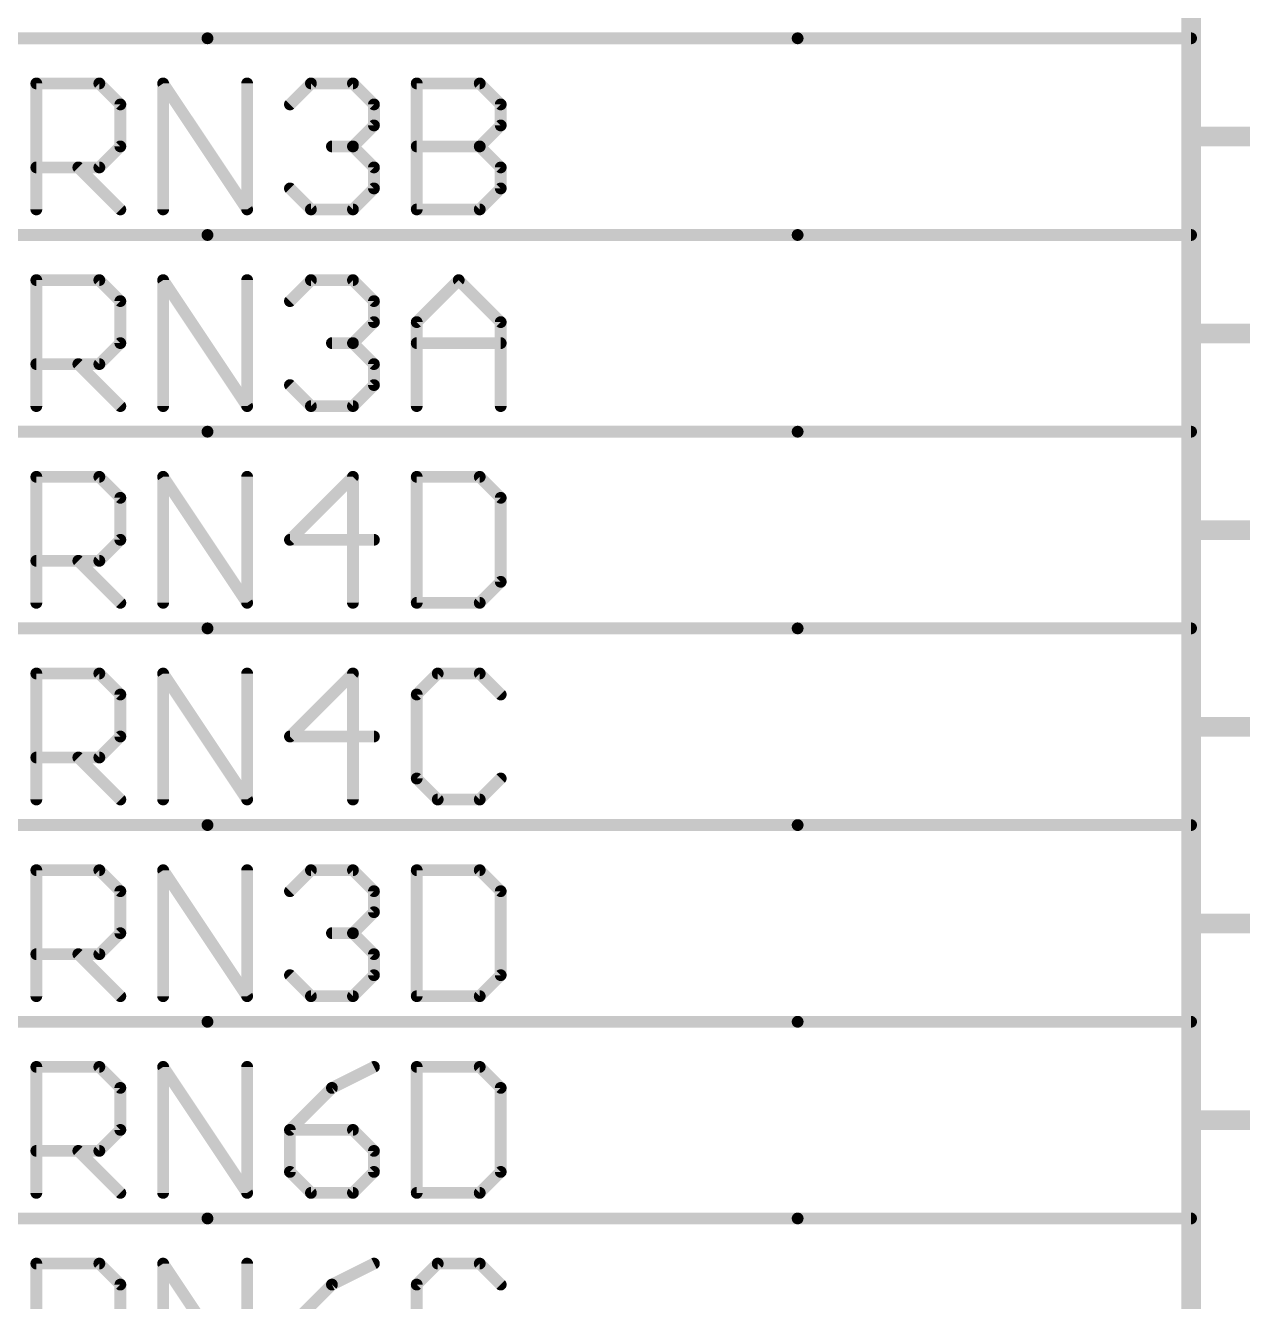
# Model space of a CAD drawing. Extents: x -173 to 61, y -47 to 113.
# Drawn here: x 25.59 to 41.3, y 11.63 to 28.11 of the extents above; entities that cross this region are included whole.
import ezdxf

# ---------------------------------------------------------------- set-up
doc = ezdxf.new("R2010")
doc.units = 0
for name, color, linetype in [('91', 94, 'CONTINUOUS'), ('94', 14, 'CONTINUOUS'), ('95', 251, 'CONTINUOUS')]:
    doc.layers.add(name, color=color, linetype=linetype)

msp = doc.modelspace()

# ---------------------------------------------------------------- linework, layer by layer
at = {"layer": '91', "const_width": 0.1524}
for points in [[(27.94, 27.94), (35.56, 27.94)], [(27.94, 25.4), (35.56, 25.4)], [(27.94, 22.86), (35.56, 22.86)], [(27.94, 20.32), (35.56, 20.32)], [(27.94, 17.78), (35.56, 17.78)], [(27.94, 15.24), (35.56, 15.24)], [(27.94, 12.7), (35.56, 12.7)]]:
    msp.add_lwpolyline(points, dxfattribs=at)
at = {"layer": '91', "const_width": 0.0762}
for points in [[(27.94, 27.9781, 1), (27.94, 27.9019)], [(35.56, 27.9019, 1), (35.56, 27.9781)], [(27.94, 25.4381, 1), (27.94, 25.3619)], [(35.56, 25.3619, 1), (35.56, 25.4381)], [(27.94, 22.8981, 1), (27.94, 22.8219)], [(35.56, 22.8219, 1), (35.56, 22.8981)], [(27.94, 20.3581, 1), (27.94, 20.2819)], [(35.56, 20.2819, 1), (35.56, 20.3581)], [(27.94, 17.8181, 1), (27.94, 17.7419)], [(35.56, 17.7419, 1), (35.56, 17.8181)], [(27.94, 15.2781, 1), (27.94, 15.2019)], [(35.56, 15.2019, 1), (35.56, 15.2781)], [(27.94, 12.7381, 1), (27.94, 12.6619)], [(35.56, 12.6619, 1), (35.56, 12.7381)]]:
    msp.add_lwpolyline(points, format="xyb", dxfattribs=at)
at = {"layer": '94'}
for points, const_width in [([(40.64, 29.21), (40.64, 26.67)], 0.254), ([(27.94, 27.94), (25.4, 27.94)], 0.1524), ([(35.56, 27.94), (40.64, 27.94)], 0.1524), ([(40.64, 26.67), (40.64, 24.13)], 0.254), ([(40.64, 26.67), (60.96, 26.67)], 0.254), ([(27.94, 25.4), (25.4, 25.4)], 0.1524), ([(35.56, 25.4), (40.64, 25.4)], 0.1524), ([(40.64, 24.13), (40.64, 21.59)], 0.254), ([(40.64, 24.13), (60.96, 24.13)], 0.254), ([(27.94, 22.86), (25.4, 22.86)], 0.1524), ([(35.56, 22.86), (40.64, 22.86)], 0.1524), ([(40.64, 21.59), (40.64, 19.05)], 0.254), ([(40.64, 21.59), (60.96, 21.59)], 0.254), ([(27.94, 20.32), (25.4, 20.32)], 0.1524), ([(35.56, 20.32), (40.64, 20.32)], 0.1524), ([(40.64, 19.05), (40.64, 16.51)], 0.254), ([(40.64, 19.05), (60.96, 19.05)], 0.254), ([(27.94, 17.78), (25.4, 17.78)], 0.1524), ([(35.56, 17.78), (40.64, 17.78)], 0.1524), ([(40.64, 16.51), (40.64, 13.97)], 0.254), ([(40.64, 16.51), (60.96, 16.51)], 0.254), ([(27.94, 15.24), (25.4, 15.24)], 0.1524), ([(35.56, 15.24), (40.64, 15.24)], 0.1524), ([(40.64, 13.97), (40.64, 11.43)], 0.254), ([(40.64, 13.97), (60.96, 13.97)], 0.254), ([(27.94, 12.7), (25.4, 12.7)], 0.1524), ([(35.56, 12.7), (40.64, 12.7)], 0.1524)]:
    msp.add_lwpolyline(points, dxfattribs=dict(at, const_width=const_width))
for points, const_width in [([(27.94, 27.9019, 1), (27.94, 27.9781)], 0.0762), ([(35.56, 27.9781, 1), (35.56, 27.9019)], 0.0762), ([(40.64, 27.9019, 1), (40.64, 27.9781)], 0.0762), ([(40.7035, 26.67, 1), (40.5765, 26.67)], 0.127), ([(40.64, 26.7335, 1), (40.64, 26.6065)], 0.127), ([(40.5765, 26.67, 1), (40.7035, 26.67)], 0.127), ([(27.94, 25.3619, 1), (27.94, 25.4381)], 0.0762), ([(35.56, 25.4381, 1), (35.56, 25.3619)], 0.0762), ([(40.64, 25.3619, 1), (40.64, 25.4381)], 0.0762), ([(40.7035, 24.13, 1), (40.5765, 24.13)], 0.127), ([(40.64, 24.1935, 1), (40.64, 24.0665)], 0.127), ([(40.5765, 24.13, 1), (40.7035, 24.13)], 0.127), ([(27.94, 22.8219, 1), (27.94, 22.8981)], 0.0762), ([(35.56, 22.8981, 1), (35.56, 22.8219)], 0.0762), ([(40.64, 22.8219, 1), (40.64, 22.8981)], 0.0762), ([(40.7035, 21.59, 1), (40.5765, 21.59)], 0.127), ([(40.64, 21.6535, 1), (40.64, 21.5265)], 0.127), ([(40.5765, 21.59, 1), (40.7035, 21.59)], 0.127), ([(27.94, 20.2819, 1), (27.94, 20.3581)], 0.0762), ([(35.56, 20.3581, 1), (35.56, 20.2819)], 0.0762), ([(40.64, 20.2819, 1), (40.64, 20.3581)], 0.0762), ([(40.7035, 19.05, 1), (40.5765, 19.05)], 0.127), ([(40.64, 19.1135, 1), (40.64, 18.9865)], 0.127), ([(40.5765, 19.05, 1), (40.7035, 19.05)], 0.127), ([(27.94, 17.7419, 1), (27.94, 17.8181)], 0.0762), ([(35.56, 17.8181, 1), (35.56, 17.7419)], 0.0762), ([(40.64, 17.7419, 1), (40.64, 17.8181)], 0.0762), ([(40.7035, 16.51, 1), (40.5765, 16.51)], 0.127), ([(40.64, 16.5735, 1), (40.64, 16.4465)], 0.127), ([(40.5765, 16.51, 1), (40.7035, 16.51)], 0.127), ([(27.94, 15.2019, 1), (27.94, 15.2781)], 0.0762), ([(35.56, 15.2781, 1), (35.56, 15.2019)], 0.0762), ([(40.64, 15.2019, 1), (40.64, 15.2781)], 0.0762), ([(40.7035, 13.97, 1), (40.5765, 13.97)], 0.127), ([(40.64, 14.0335, 1), (40.64, 13.9065)], 0.127), ([(40.5765, 13.97, 1), (40.7035, 13.97)], 0.127), ([(27.94, 12.6619, 1), (27.94, 12.7381)], 0.0762), ([(35.56, 12.7381, 1), (35.56, 12.6619)], 0.0762), ([(40.64, 12.6619, 1), (40.64, 12.7381)], 0.0762)]:
    msp.add_lwpolyline(points, format="xyb", dxfattribs=dict(at, const_width=const_width))
at = {"layer": '95', "const_width": 0.1524}
for points in [[(25.7302, 25.7302), (25.7302, 27.3572)], [(25.7302, 27.3572), (26.5437, 27.3572)], [(26.5437, 27.3572), (26.8149, 27.086)], [(27.3674, 25.7302), (27.3674, 27.3572)], [(27.3674, 27.3572), (28.452, 25.7302)], [(28.452, 25.7302), (28.452, 27.3572)], [(29.0045, 27.086), (29.2757, 27.3572)], [(29.2757, 27.3572), (29.818, 27.3572)], [(29.818, 27.3572), (30.0892, 27.086)], [(30.6417, 25.7302), (30.6417, 27.3572)], [(30.6417, 27.3572), (31.4552, 27.3572)], [(31.4552, 27.3572), (31.7263, 27.086)], [(26.8149, 27.086), (26.8149, 26.5437)], [(30.0892, 27.086), (30.0892, 26.8149)], [(31.7263, 27.086), (31.7263, 26.8149)], [(30.0892, 26.8149), (29.818, 26.5437)], [(31.7263, 26.8149), (31.4552, 26.5437)], [(26.8149, 26.5437), (26.5437, 26.2725)], [(29.818, 26.5437), (29.5468, 26.5437)], [(29.818, 26.5437), (30.0892, 26.2725)], [(30.6417, 26.5437), (31.4552, 26.5437)], [(31.4552, 26.5437), (31.7263, 26.2725)], [(26.5437, 26.2725), (25.7302, 26.2725)], [(26.2725, 26.2725), (26.8149, 25.7302)], [(30.0892, 26.2725), (30.0892, 26.0014)], [(31.7263, 26.2725), (31.7263, 26.0014)], [(29.2757, 25.7302), (29.0045, 26.0014)], [(30.0892, 26.0014), (29.818, 25.7302)], [(31.7263, 26.0014), (31.4552, 25.7302)], [(29.818, 25.7302), (29.2757, 25.7302)], [(31.4552, 25.7302), (30.6417, 25.7302)], [(25.7302, 23.1902), (25.7302, 24.8172)], [(25.7302, 24.8172), (26.5437, 24.8172)], [(26.5437, 24.8172), (26.8149, 24.546)], [(27.3674, 23.1902), (27.3674, 24.8172)], [(27.3674, 24.8172), (28.452, 23.1902)], [(28.452, 23.1902), (28.452, 24.8172)], [(29.0045, 24.546), (29.2757, 24.8172)], [(29.2757, 24.8172), (29.818, 24.8172)], [(29.818, 24.8172), (30.0892, 24.546)], [(30.6417, 24.2749), (31.184, 24.8172)], [(31.184, 24.8172), (31.7263, 24.2749)], [(26.8149, 24.546), (26.8149, 24.0037)], [(30.0892, 24.546), (30.0892, 24.2749)], [(30.0892, 24.2749), (29.818, 24.0037)], [(30.6417, 23.1902), (30.6417, 24.2749)], [(31.7263, 24.2749), (31.7263, 23.1902)], [(26.8149, 24.0037), (26.5437, 23.7325)], [(29.818, 24.0037), (29.5468, 24.0037)], [(29.818, 24.0037), (30.0892, 23.7325)], [(30.6417, 24.0037), (31.7263, 24.0037)], [(26.5437, 23.7325), (25.7302, 23.7325)], [(26.2725, 23.7325), (26.8149, 23.1902)], [(30.0892, 23.7325), (30.0892, 23.4614)], [(29.2757, 23.1902), (29.0045, 23.4614)], [(30.0892, 23.4614), (29.818, 23.1902)], [(29.818, 23.1902), (29.2757, 23.1902)], [(25.7302, 20.6502), (25.7302, 22.2772)], [(25.7302, 22.2772), (26.5437, 22.2772)], [(26.5437, 22.2772), (26.8149, 22.006)], [(27.3674, 20.6502), (27.3674, 22.2772)], [(27.3674, 22.2772), (28.452, 20.6502)], [(28.452, 20.6502), (28.452, 22.2772)], [(29.818, 22.2772), (29.0045, 21.4637)], [(29.818, 20.6502), (29.818, 22.2772)], [(30.6417, 22.2772), (30.6417, 20.6502)], [(31.4552, 22.2772), (30.6417, 22.2772)], [(31.7263, 22.006), (31.4552, 22.2772)], [(26.8149, 22.006), (26.8149, 21.4637)], [(31.7263, 20.9214), (31.7263, 22.006)], [(26.8149, 21.4637), (26.5437, 21.1925)], [(29.0045, 21.4637), (30.0892, 21.4637)], [(26.5437, 21.1925), (25.7302, 21.1925)], [(26.2725, 21.1925), (26.8149, 20.6502)], [(31.4552, 20.6502), (31.7263, 20.9214)], [(30.6417, 20.6502), (31.4552, 20.6502)], [(25.7302, 18.1102), (25.7302, 19.7372)], [(25.7302, 19.7372), (26.5437, 19.7372)], [(26.5437, 19.7372), (26.8149, 19.466)], [(27.3674, 18.1102), (27.3674, 19.7372)], [(27.3674, 19.7372), (28.452, 18.1102)], [(28.452, 18.1102), (28.452, 19.7372)], [(29.818, 19.7372), (29.0045, 18.9237)], [(29.818, 18.1102), (29.818, 19.7372)], [(30.9128, 19.7372), (30.6417, 19.466)], [(31.4552, 19.7372), (30.9128, 19.7372)], [(31.7263, 19.466), (31.4552, 19.7372)], [(26.8149, 19.466), (26.8149, 18.9237)], [(30.6417, 19.466), (30.6417, 18.3814)], [(26.8149, 18.9237), (26.5437, 18.6525)], [(29.0045, 18.9237), (30.0892, 18.9237)], [(26.5437, 18.6525), (25.7302, 18.6525)], [(26.2725, 18.6525), (26.8149, 18.1102)], [(30.6417, 18.3814), (30.9128, 18.1102)], [(31.4552, 18.1102), (31.7263, 18.3814)], [(30.9128, 18.1102), (31.4552, 18.1102)], [(25.7302, 15.5702), (25.7302, 17.1972)], [(25.7302, 17.1972), (26.5437, 17.1972)], [(26.5437, 17.1972), (26.8149, 16.926)], [(27.3674, 15.5702), (27.3674, 17.1972)], [(27.3674, 17.1972), (28.452, 15.5702)], [(28.452, 15.5702), (28.452, 17.1972)], [(29.0045, 16.926), (29.2757, 17.1972)], [(29.2757, 17.1972), (29.818, 17.1972)], [(29.818, 17.1972), (30.0892, 16.926)], [(30.6417, 17.1972), (30.6417, 15.5702)], [(31.4552, 17.1972), (30.6417, 17.1972)], [(31.7263, 16.926), (31.4552, 17.1972)], [(26.8149, 16.926), (26.8149, 16.3837)], [(30.0892, 16.926), (30.0892, 16.6549)], [(31.7263, 15.8414), (31.7263, 16.926)], [(30.0892, 16.6549), (29.818, 16.3837)], [(26.8149, 16.3837), (26.5437, 16.1125)], [(29.818, 16.3837), (29.5468, 16.3837)], [(29.818, 16.3837), (30.0892, 16.1125)], [(26.5437, 16.1125), (25.7302, 16.1125)], [(26.2725, 16.1125), (26.8149, 15.5702)], [(30.0892, 16.1125), (30.0892, 15.8414)], [(29.2757, 15.5702), (29.0045, 15.8414)], [(30.0892, 15.8414), (29.818, 15.5702)], [(31.4552, 15.5702), (31.7263, 15.8414)], [(29.818, 15.5702), (29.2757, 15.5702)], [(30.6417, 15.5702), (31.4552, 15.5702)], [(25.7302, 13.0302), (25.7302, 14.6572)], [(25.7302, 14.6572), (26.5437, 14.6572)], [(26.5437, 14.6572), (26.8149, 14.386)], [(27.3674, 13.0302), (27.3674, 14.6572)], [(27.3674, 14.6572), (28.452, 13.0302)], [(28.452, 13.0302), (28.452, 14.6572)], [(30.0892, 14.6572), (29.5468, 14.386)], [(30.6417, 14.6572), (30.6417, 13.0302)], [(31.4552, 14.6572), (30.6417, 14.6572)], [(31.7263, 14.386), (31.4552, 14.6572)], [(26.8149, 14.386), (26.8149, 13.8437)], [(29.5468, 14.386), (29.0045, 13.8437)], [(31.7263, 13.3014), (31.7263, 14.386)], [(26.8149, 13.8437), (26.5437, 13.5725)], [(29.0045, 13.8437), (29.0045, 13.3014)], [(29.818, 13.8437), (29.0045, 13.8437)], [(30.0892, 13.5725), (29.818, 13.8437)], [(26.5437, 13.5725), (25.7302, 13.5725)], [(26.2725, 13.5725), (26.8149, 13.0302)], [(30.0892, 13.3014), (30.0892, 13.5725)], [(29.0045, 13.3014), (29.2757, 13.0302)], [(29.818, 13.0302), (30.0892, 13.3014)], [(31.4552, 13.0302), (31.7263, 13.3014)], [(29.2757, 13.0302), (29.818, 13.0302)], [(30.6417, 13.0302), (31.4552, 13.0302)], [(25.7302, 10.4902), (25.7302, 12.1172)], [(25.7302, 12.1172), (26.5437, 12.1172)], [(26.5437, 12.1172), (26.8149, 11.846)], [(27.3674, 10.4902), (27.3674, 12.1172)], [(27.3674, 12.1172), (28.452, 10.4902)], [(28.452, 10.4902), (28.452, 12.1172)], [(30.0892, 12.1172), (29.5468, 11.846)], [(30.9128, 12.1172), (30.6417, 11.846)], [(31.4552, 12.1172), (30.9128, 12.1172)], [(31.7263, 11.846), (31.4552, 12.1172)], [(26.8149, 11.846), (26.8149, 11.3037)], [(29.5468, 11.846), (29.0045, 11.3037)], [(30.6417, 11.846), (30.6417, 10.7614)]]:
    msp.add_lwpolyline(points, dxfattribs=at)
at = {"layer": '95', "const_width": 0.0762}
for points in [[(25.7683, 27.3572, 1), (25.6921, 27.3572)], [(25.7302, 27.3953, 1), (25.7302, 27.3191)], [(26.5706, 27.3841, 1), (26.5168, 27.3302)], [(26.5437, 27.3191, 1), (26.5437, 27.3953)], [(27.4055, 27.3572, 1), (27.3293, 27.3572)], [(27.3991, 27.3783, 1), (27.3357, 27.3361)], [(28.4901, 27.3572, 1), (28.4139, 27.3572)], [(29.2757, 27.3953, 1), (29.2757, 27.3191)], [(29.3026, 27.3302, 1), (29.2487, 27.3841)], [(29.8449, 27.3841, 1), (29.7911, 27.3302)], [(29.818, 27.3191, 1), (29.818, 27.3953)], [(30.6798, 27.3572, 1), (30.6036, 27.3572)], [(30.6417, 27.3953, 1), (30.6417, 27.3191)], [(31.4821, 27.3841, 1), (31.4282, 27.3302)], [(31.4552, 27.3191, 1), (31.4552, 27.3953)], [(26.853, 27.086, 1), (26.7768, 27.086)], [(26.7879, 27.0591, 1), (26.8418, 27.113)], [(28.9776, 27.113, 1), (29.0315, 27.0591)], [(30.1273, 27.086, 1), (30.0511, 27.086)], [(30.0622, 27.0591, 1), (30.1161, 27.113)], [(31.7644, 27.086, 1), (31.6882, 27.086)], [(31.6994, 27.0591, 1), (31.7533, 27.113)], [(30.1161, 26.7879, 1), (30.0622, 26.8418)], [(31.7533, 26.7879, 1), (31.6994, 26.8418)], [(30.0511, 26.8149, 1), (30.1273, 26.8149)], [(31.6882, 26.8149, 1), (31.7644, 26.8149)], [(26.7768, 26.5437, 1), (26.853, 26.5437)], [(26.8418, 26.5168, 1), (26.7879, 26.5706)], [(29.5468, 26.5818, 1), (29.5468, 26.5056)], [(29.8449, 26.5706, 1), (29.7911, 26.5168)], [(29.7911, 26.5706, 1), (29.8449, 26.5168)], [(29.818, 26.5056, 1), (29.818, 26.5818)], [(30.6417, 26.5818, 1), (30.6417, 26.5056)], [(31.4821, 26.5706, 1), (31.4282, 26.5168)], [(31.4282, 26.5706, 1), (31.4821, 26.5168)], [(31.4552, 26.5056, 1), (31.4552, 26.5818)], [(25.7302, 26.3106, 1), (25.7302, 26.2344)], [(26.2995, 26.2995, 1), (26.2456, 26.2456)], [(26.5168, 26.2995, 1), (26.5706, 26.2456)], [(26.5437, 26.2344, 1), (26.5437, 26.3106)], [(30.1273, 26.2725, 1), (30.0511, 26.2725)], [(30.0622, 26.2456, 1), (30.1161, 26.2995)], [(31.7644, 26.2725, 1), (31.6882, 26.2725)], [(31.6994, 26.2456, 1), (31.7533, 26.2995)], [(29.0315, 26.0283, 1), (28.9776, 25.9744)], [(30.0511, 26.0014, 1), (30.1273, 26.0014)], [(30.1161, 25.9744, 1), (30.0622, 26.0283)], [(31.6882, 26.0014, 1), (31.7644, 26.0014)], [(31.7533, 25.9744, 1), (31.6994, 26.0283)], [(25.6921, 25.7302, 1), (25.7683, 25.7302)], [(26.7879, 25.7033, 1), (26.8418, 25.7571)], [(27.3293, 25.7302, 1), (27.4055, 25.7302)], [(28.4139, 25.7302, 1), (28.4901, 25.7302)], [(28.4203, 25.7091, 1), (28.4837, 25.7513)], [(29.2757, 25.7683, 1), (29.2757, 25.6921)], [(29.2487, 25.7033, 1), (29.3026, 25.7571)], [(29.7911, 25.7571, 1), (29.8449, 25.7033)], [(29.818, 25.6921, 1), (29.818, 25.7683)], [(30.6417, 25.7683, 1), (30.6417, 25.6921)], [(30.6036, 25.7302, 1), (30.6798, 25.7302)], [(31.4282, 25.7571, 1), (31.4821, 25.7033)], [(31.4552, 25.6921, 1), (31.4552, 25.7683)], [(25.7683, 24.8172, 1), (25.6921, 24.8172)], [(25.7302, 24.8553, 1), (25.7302, 24.7791)], [(26.5706, 24.8441, 1), (26.5168, 24.7902)], [(26.5437, 24.7791, 1), (26.5437, 24.8553)], [(27.4055, 24.8172, 1), (27.3293, 24.8172)], [(27.3991, 24.8383, 1), (27.3357, 24.7961)], [(28.4901, 24.8172, 1), (28.4139, 24.8172)], [(29.2757, 24.8553, 1), (29.2757, 24.7791)], [(29.3026, 24.7902, 1), (29.2487, 24.8441)], [(29.8449, 24.8441, 1), (29.7911, 24.7902)], [(29.818, 24.7791, 1), (29.818, 24.8553)], [(31.2109, 24.8441, 1), (31.1571, 24.7902)], [(31.2109, 24.7902, 1), (31.1571, 24.8441)], [(26.853, 24.546, 1), (26.7768, 24.546)], [(26.7879, 24.5191, 1), (26.8418, 24.573)], [(28.9776, 24.573, 1), (29.0315, 24.5191)], [(30.1273, 24.546, 1), (30.0511, 24.546)], [(30.0622, 24.5191, 1), (30.1161, 24.573)], [(30.0511, 24.2749, 1), (30.1273, 24.2749)], [(30.1161, 24.2479, 1), (30.0622, 24.3018)], [(30.6147, 24.3018, 1), (30.6686, 24.2479)], [(30.6798, 24.2749, 1), (30.6036, 24.2749)], [(31.7644, 24.2749, 1), (31.6882, 24.2749)], [(31.6994, 24.2479, 1), (31.7533, 24.3018)], [(26.8418, 23.9768, 1), (26.7879, 24.0306)], [(29.5468, 24.0418, 1), (29.5468, 23.9656)], [(29.8449, 24.0306, 1), (29.7911, 23.9768)], [(29.7911, 24.0306, 1), (29.8449, 23.9768)], [(29.818, 23.9656, 1), (29.818, 24.0418)], [(30.6417, 24.0418, 1), (30.6417, 23.9656)], [(31.7263, 23.9656, 1), (31.7263, 24.0418)], [(26.7768, 24.0037, 1), (26.853, 24.0037)], [(25.7302, 23.7706, 1), (25.7302, 23.6944)], [(26.2995, 23.7595, 1), (26.2456, 23.7056)], [(26.5168, 23.7595, 1), (26.5706, 23.7056)], [(26.5437, 23.6944, 1), (26.5437, 23.7706)], [(30.1273, 23.7325, 1), (30.0511, 23.7325)], [(30.0622, 23.7056, 1), (30.1161, 23.7595)], [(29.0315, 23.4883, 1), (28.9776, 23.4344)], [(30.0511, 23.4614, 1), (30.1273, 23.4614)], [(30.1161, 23.4344, 1), (30.0622, 23.4883)], [(26.7879, 23.1633, 1), (26.8418, 23.2171)], [(28.4203, 23.1691, 1), (28.4837, 23.2113)], [(29.2757, 23.2283, 1), (29.2757, 23.1521)], [(29.2487, 23.1633, 1), (29.3026, 23.2171)], [(29.7911, 23.2171, 1), (29.8449, 23.1633)], [(29.818, 23.1521, 1), (29.818, 23.2283)], [(25.6921, 23.1902, 1), (25.7683, 23.1902)], [(27.3293, 23.1902, 1), (27.4055, 23.1902)], [(28.4139, 23.1902, 1), (28.4901, 23.1902)], [(30.6036, 23.1902, 1), (30.6798, 23.1902)], [(31.6882, 23.1902, 1), (31.7644, 23.1902)], [(25.7683, 22.2772, 1), (25.6921, 22.2772)], [(25.7302, 22.3153, 1), (25.7302, 22.2391)], [(26.5706, 22.3041, 1), (26.5168, 22.2502)], [(26.5437, 22.2391, 1), (26.5437, 22.3153)], [(27.4055, 22.2772, 1), (27.3293, 22.2772)], [(27.3991, 22.2983, 1), (27.3357, 22.2561)], [(28.4901, 22.2772, 1), (28.4139, 22.2772)], [(29.8561, 22.2772, 1), (29.7799, 22.2772)], [(29.8449, 22.2502, 1), (29.7911, 22.3041)], [(30.6798, 22.2772, 1), (30.6036, 22.2772)], [(30.6417, 22.3153, 1), (30.6417, 22.2391)], [(31.4821, 22.3041, 1), (31.4282, 22.2502)], [(31.4552, 22.2391, 1), (31.4552, 22.3153)], [(26.853, 22.006, 1), (26.7768, 22.006)], [(31.7644, 22.006, 1), (31.6882, 22.006)], [(26.7879, 21.9791, 1), (26.8418, 22.033)], [(31.6994, 21.9791, 1), (31.7533, 22.033)], [(26.7768, 21.4637, 1), (26.853, 21.4637)], [(26.8418, 21.4368, 1), (26.7879, 21.4906)], [(29.0045, 21.5018, 1), (29.0045, 21.4256)], [(28.9776, 21.4906, 1), (29.0315, 21.4368)], [(30.0892, 21.4256, 1), (30.0892, 21.5018)], [(25.7302, 21.2306, 1), (25.7302, 21.1544)], [(26.2995, 21.2195, 1), (26.2456, 21.1656)], [(26.5168, 21.2195, 1), (26.5706, 21.1656)], [(26.5437, 21.1544, 1), (26.5437, 21.2306)], [(31.6882, 20.9214, 1), (31.7644, 20.9214)], [(31.7533, 20.8944, 1), (31.6994, 20.9483)], [(25.6921, 20.6502, 1), (25.7683, 20.6502)], [(26.7879, 20.6233, 1), (26.8418, 20.6771)], [(27.3293, 20.6502, 1), (27.4055, 20.6502)], [(28.4139, 20.6502, 1), (28.4901, 20.6502)], [(28.4203, 20.6291, 1), (28.4837, 20.6713)], [(29.7799, 20.6502, 1), (29.8561, 20.6502)], [(30.6417, 20.6883, 1), (30.6417, 20.6121)], [(30.6036, 20.6502, 1), (30.6798, 20.6502)], [(31.4282, 20.6771, 1), (31.4821, 20.6233)], [(31.4552, 20.6121, 1), (31.4552, 20.6883)], [(25.7683, 19.7372, 1), (25.6921, 19.7372)], [(25.7302, 19.7753, 1), (25.7302, 19.6991)], [(26.5706, 19.7641, 1), (26.5168, 19.7102)], [(26.5437, 19.6991, 1), (26.5437, 19.7753)], [(27.4055, 19.7372, 1), (27.3293, 19.7372)], [(27.3991, 19.7583, 1), (27.3357, 19.7161)], [(28.4901, 19.7372, 1), (28.4139, 19.7372)], [(29.8561, 19.7372, 1), (29.7799, 19.7372)], [(29.8449, 19.7102, 1), (29.7911, 19.7641)], [(30.9128, 19.7753, 1), (30.9128, 19.6991)], [(30.9398, 19.7102, 1), (30.8859, 19.7641)], [(31.4821, 19.7641, 1), (31.4282, 19.7102)], [(31.4552, 19.6991, 1), (31.4552, 19.7753)], [(26.853, 19.466, 1), (26.7768, 19.466)], [(26.7879, 19.4391, 1), (26.8418, 19.493)], [(30.6147, 19.493, 1), (30.6686, 19.4391)], [(30.6798, 19.466, 1), (30.6036, 19.466)], [(31.6994, 19.4391, 1), (31.7533, 19.493)], [(26.7768, 18.9237, 1), (26.853, 18.9237)], [(26.8418, 18.8968, 1), (26.7879, 18.9506)], [(29.0045, 18.9618, 1), (29.0045, 18.8856)], [(28.9776, 18.9506, 1), (29.0315, 18.8968)], [(30.0892, 18.8856, 1), (30.0892, 18.9618)], [(25.7302, 18.6906, 1), (25.7302, 18.6144)], [(26.2995, 18.6795, 1), (26.2456, 18.6256)], [(26.5168, 18.6795, 1), (26.5706, 18.6256)], [(26.5437, 18.6144, 1), (26.5437, 18.6906)], [(30.6686, 18.4083, 1), (30.6147, 18.3544)], [(31.7533, 18.3544, 1), (31.6994, 18.4083)], [(30.6036, 18.3814, 1), (30.6798, 18.3814)], [(25.6921, 18.1102, 1), (25.7683, 18.1102)], [(26.7879, 18.0833, 1), (26.8418, 18.1371)], [(27.3293, 18.1102, 1), (27.4055, 18.1102)], [(28.4139, 18.1102, 1), (28.4901, 18.1102)], [(28.4203, 18.0891, 1), (28.4837, 18.1313)], [(29.7799, 18.1102, 1), (29.8561, 18.1102)], [(30.9128, 18.1483, 1), (30.9128, 18.0721)], [(30.8859, 18.0833, 1), (30.9398, 18.1371)], [(31.4282, 18.1371, 1), (31.4821, 18.0833)], [(31.4552, 18.0721, 1), (31.4552, 18.1483)], [(25.7683, 17.1972, 1), (25.6921, 17.1972)], [(25.7302, 17.2353, 1), (25.7302, 17.1591)], [(26.5706, 17.2241, 1), (26.5168, 17.1702)], [(26.5437, 17.1591, 1), (26.5437, 17.2353)], [(27.4055, 17.1972, 1), (27.3293, 17.1972)], [(27.3991, 17.2183, 1), (27.3357, 17.1761)], [(28.4901, 17.1972, 1), (28.4139, 17.1972)], [(29.2757, 17.2353, 1), (29.2757, 17.1591)], [(29.3026, 17.1702, 1), (29.2487, 17.2241)], [(29.8449, 17.2241, 1), (29.7911, 17.1702)], [(29.818, 17.1591, 1), (29.818, 17.2353)], [(30.6798, 17.1972, 1), (30.6036, 17.1972)], [(30.6417, 17.2353, 1), (30.6417, 17.1591)], [(31.4821, 17.2241, 1), (31.4282, 17.1702)], [(31.4552, 17.1591, 1), (31.4552, 17.2353)], [(26.853, 16.926, 1), (26.7768, 16.926)], [(26.7879, 16.8991, 1), (26.8418, 16.953)], [(28.9776, 16.953, 1), (29.0315, 16.8991)], [(30.1273, 16.926, 1), (30.0511, 16.926)], [(30.0622, 16.8991, 1), (30.1161, 16.953)], [(31.7644, 16.926, 1), (31.6882, 16.926)], [(31.6994, 16.8991, 1), (31.7533, 16.953)], [(30.0511, 16.6549, 1), (30.1273, 16.6549)], [(30.1161, 16.6279, 1), (30.0622, 16.6818)], [(26.7768, 16.3837, 1), (26.853, 16.3837)], [(26.8418, 16.3568, 1), (26.7879, 16.4106)], [(29.5468, 16.4218, 1), (29.5468, 16.3456)], [(29.8449, 16.4106, 1), (29.7911, 16.3568)], [(29.7911, 16.4106, 1), (29.8449, 16.3568)], [(29.818, 16.3456, 1), (29.818, 16.4218)], [(25.7302, 16.1506, 1), (25.7302, 16.0744)], [(26.2995, 16.1395, 1), (26.2456, 16.0856)], [(26.5168, 16.1395, 1), (26.5706, 16.0856)], [(26.5437, 16.0744, 1), (26.5437, 16.1506)], [(30.1273, 16.1125, 1), (30.0511, 16.1125)], [(30.0622, 16.0856, 1), (30.1161, 16.1395)], [(29.0315, 15.8683, 1), (28.9776, 15.8144)], [(30.0511, 15.8414, 1), (30.1273, 15.8414)], [(30.1161, 15.8144, 1), (30.0622, 15.8683)], [(31.6882, 15.8414, 1), (31.7644, 15.8414)], [(31.7533, 15.8144, 1), (31.6994, 15.8683)], [(25.6921, 15.5702, 1), (25.7683, 15.5702)], [(26.7879, 15.5433, 1), (26.8418, 15.5971)], [(27.3293, 15.5702, 1), (27.4055, 15.5702)], [(28.4139, 15.5702, 1), (28.4901, 15.5702)], [(28.4203, 15.5491, 1), (28.4837, 15.5913)], [(29.2757, 15.6083, 1), (29.2757, 15.5321)], [(29.2487, 15.5433, 1), (29.3026, 15.5971)], [(29.7911, 15.5971, 1), (29.8449, 15.5433)], [(29.818, 15.5321, 1), (29.818, 15.6083)], [(30.6417, 15.6083, 1), (30.6417, 15.5321)], [(30.6036, 15.5702, 1), (30.6798, 15.5702)], [(31.4282, 15.5971, 1), (31.4821, 15.5433)], [(31.4552, 15.5321, 1), (31.4552, 15.6083)], [(25.7683, 14.6572, 1), (25.6921, 14.6572)], [(25.7302, 14.6953, 1), (25.7302, 14.6191)], [(26.5706, 14.6841, 1), (26.5168, 14.6302)], [(26.5437, 14.6191, 1), (26.5437, 14.6953)], [(27.4055, 14.6572, 1), (27.3293, 14.6572)], [(27.3991, 14.6783, 1), (27.3357, 14.6361)], [(28.4901, 14.6572, 1), (28.4139, 14.6572)], [(30.1062, 14.6231, 1), (30.0721, 14.6913)], [(30.6798, 14.6572, 1), (30.6036, 14.6572)], [(30.6417, 14.6953, 1), (30.6417, 14.6191)], [(31.4821, 14.6841, 1), (31.4282, 14.6302)], [(31.4552, 14.6191, 1), (31.4552, 14.6953)], [(26.853, 14.386, 1), (26.7768, 14.386)], [(26.7879, 14.3591, 1), (26.8418, 14.413)], [(29.5298, 14.4201, 1), (29.5639, 14.3519)], [(29.5738, 14.3591, 1), (29.5199, 14.413)], [(31.7644, 14.386, 1), (31.6882, 14.386)], [(31.6994, 14.3591, 1), (31.7533, 14.413)], [(26.7768, 13.8437, 1), (26.853, 13.8437)], [(26.8418, 13.8168, 1), (26.7879, 13.8706)], [(29.0426, 13.8437, 1), (28.9664, 13.8437)], [(29.0045, 13.8818, 1), (29.0045, 13.8056)], [(28.9776, 13.8706, 1), (29.0315, 13.8168)], [(29.8449, 13.8706, 1), (29.7911, 13.8168)], [(29.818, 13.8056, 1), (29.818, 13.8818)], [(25.7302, 13.6106, 1), (25.7302, 13.5344)], [(26.2995, 13.5995, 1), (26.2456, 13.5456)], [(26.5168, 13.5995, 1), (26.5706, 13.5456)], [(26.5437, 13.5344, 1), (26.5437, 13.6106)], [(30.1273, 13.5725, 1), (30.0511, 13.5725)], [(30.0622, 13.5456, 1), (30.1161, 13.5995)], [(29.0315, 13.3283, 1), (28.9776, 13.2744)], [(30.1161, 13.2744, 1), (30.0622, 13.3283)], [(31.7533, 13.2744, 1), (31.6994, 13.3283)], [(28.9664, 13.3014, 1), (29.0426, 13.3014)], [(30.0511, 13.3014, 1), (30.1273, 13.3014)], [(31.6882, 13.3014, 1), (31.7644, 13.3014)], [(25.6921, 13.0302, 1), (25.7683, 13.0302)], [(26.7879, 13.0033, 1), (26.8418, 13.0571)], [(27.3293, 13.0302, 1), (27.4055, 13.0302)], [(28.4139, 13.0302, 1), (28.4901, 13.0302)], [(28.4203, 13.0091, 1), (28.4837, 13.0513)], [(29.2757, 13.0683, 1), (29.2757, 12.9921)], [(29.2487, 13.0033, 1), (29.3026, 13.0571)], [(29.7911, 13.0571, 1), (29.8449, 13.0033)], [(29.818, 12.9921, 1), (29.818, 13.0683)], [(30.6417, 13.0683, 1), (30.6417, 12.9921)], [(30.6036, 13.0302, 1), (30.6798, 13.0302)], [(31.4282, 13.0571, 1), (31.4821, 13.0033)], [(31.4552, 12.9921, 1), (31.4552, 13.0683)], [(25.7683, 12.1172, 1), (25.6921, 12.1172)], [(25.7302, 12.1553, 1), (25.7302, 12.0791)], [(26.5706, 12.1441, 1), (26.5168, 12.0902)], [(26.5437, 12.0791, 1), (26.5437, 12.1553)], [(27.4055, 12.1172, 1), (27.3293, 12.1172)], [(27.3991, 12.1383, 1), (27.3357, 12.0961)], [(28.4901, 12.1172, 1), (28.4139, 12.1172)], [(30.1062, 12.0831, 1), (30.0721, 12.1513)], [(30.9128, 12.1553, 1), (30.9128, 12.0791)], [(30.9398, 12.0902, 1), (30.8859, 12.1441)], [(31.4821, 12.1441, 1), (31.4282, 12.0902)], [(31.4552, 12.0791, 1), (31.4552, 12.1553)], [(26.853, 11.846, 1), (26.7768, 11.846)], [(26.7879, 11.8191, 1), (26.8418, 11.873)], [(29.5298, 11.8801, 1), (29.5639, 11.8119)], [(29.5738, 11.8191, 1), (29.5199, 11.873)], [(30.6147, 11.873, 1), (30.6686, 11.8191)], [(30.6798, 11.846, 1), (30.6036, 11.846)], [(31.6994, 11.8191, 1), (31.7533, 11.873)]]:
    msp.add_lwpolyline(points, format="xyb", dxfattribs=at)

doc.saveas('drawing.dxf')
